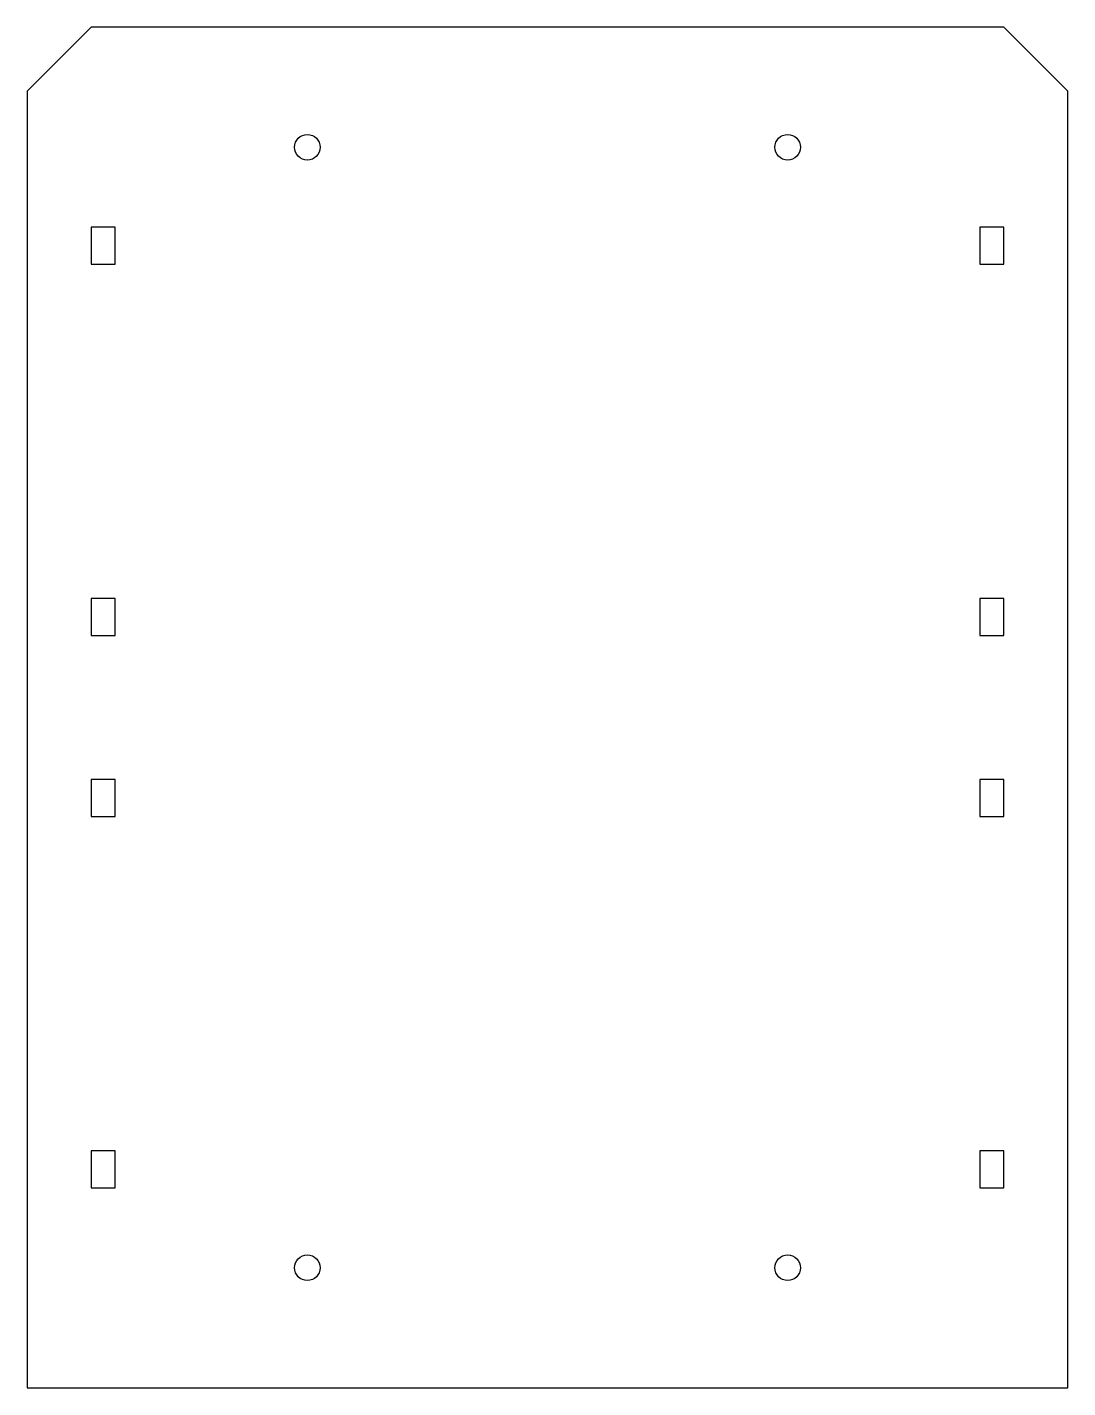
# Model space of a CAD drawing. Header units: millimetres. Extents: x 70.6 to 135.6, y 137.2 to 222.2.
import ezdxf

# ---------------------------------------------------------------- set-up
doc = ezdxf.new("R2010")
doc.units = ezdxf.units.MM

msp = doc.modelspace()

# ---------------------------------------------------------------- linework, layer by layer
at = {"color": 7, "linetype": 'Continuous', "lineweight": 25}
for p, q in [((74.608, 222.152), (70.608, 218.152)), ((131.608, 222.152), (74.608, 222.152)), ((135.608, 218.152), (131.608, 222.152)), ((70.608, 218.152), (70.608, 137.152)), ((135.608, 137.152), (135.608, 218.152)), ((76.108, 209.652), (74.608, 209.652)), ((74.608, 209.652), (74.608, 207.352)), ((76.108, 207.352), (76.108, 209.652)), ((131.608, 209.652), (130.108, 209.652)), ((130.108, 209.652), (130.108, 207.352)), ((131.608, 207.352), (131.608, 209.652)), ((74.608, 207.352), (76.108, 207.352)), ((130.108, 207.352), (131.608, 207.352)), ((76.108, 186.452), (74.608, 186.452)), ((74.608, 186.452), (74.608, 184.152)), ((76.108, 184.152), (76.108, 186.452)), ((131.608, 186.452), (130.108, 186.452)), ((130.108, 186.452), (130.108, 184.152)), ((131.608, 184.152), (131.608, 186.452)), ((74.608, 184.152), (76.108, 184.152)), ((130.108, 184.152), (131.608, 184.152)), ((76.108, 175.152), (74.608, 175.152)), ((74.608, 175.152), (74.608, 172.852)), ((76.108, 172.852), (76.108, 175.152)), ((131.608, 175.152), (130.108, 175.152)), ((130.108, 175.152), (130.108, 172.852)), ((131.608, 172.852), (131.608, 175.152)), ((74.608, 172.852), (76.108, 172.852)), ((130.108, 172.852), (131.608, 172.852)), ((76.108, 151.952), (74.608, 151.952)), ((74.608, 151.952), (74.608, 149.652)), ((76.108, 149.652), (76.108, 151.952)), ((131.608, 151.952), (130.108, 151.952)), ((130.108, 151.952), (130.108, 149.652)), ((131.608, 149.652), (131.608, 151.952)), ((74.608, 149.652), (76.108, 149.652)), ((130.108, 149.652), (131.608, 149.652)), ((70.608, 137.152), (135.608, 137.152))]:
    msp.add_line(p, q, dxfattribs=at)
for centre in [(88.108, 214.652), (118.108, 214.652), (88.108, 144.652), (118.108, 144.652)]:
    msp.add_circle(centre, 0.8, dxfattribs=at)

doc.saveas('drawing.dxf')
